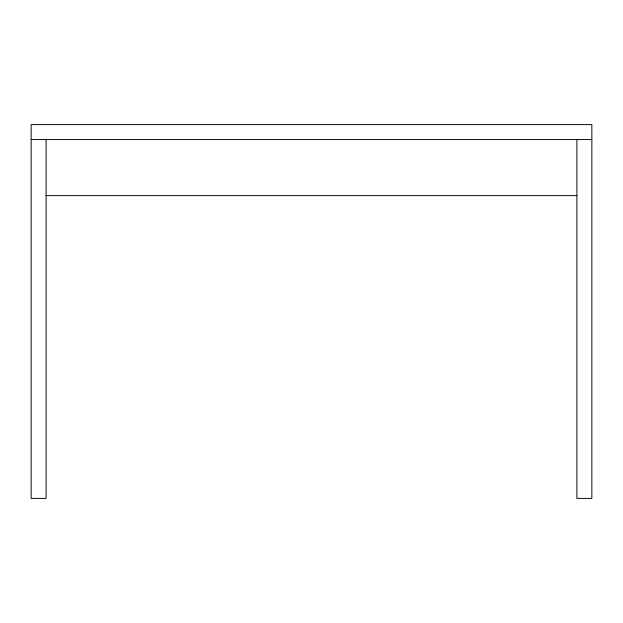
<?xml version="1.0" encoding="UTF-8"?>
<svg xmlns="http://www.w3.org/2000/svg" width="623" height="623" viewBox="0 0 623 623"><rect width="100%" height="100%" fill="white"/><g stroke="black" fill="none" stroke-linecap="round" stroke-linejoin="round"><path stroke-width="0.93" d="M31.15 139.552L591.85 139.552M46.102 195.622L576.898 195.622M576.898 139.552L576.898 498.4L591.85 498.4L591.85 124.6L31.15 124.6L31.15 498.4L46.102 498.4L46.102 139.552"/></g></svg>
